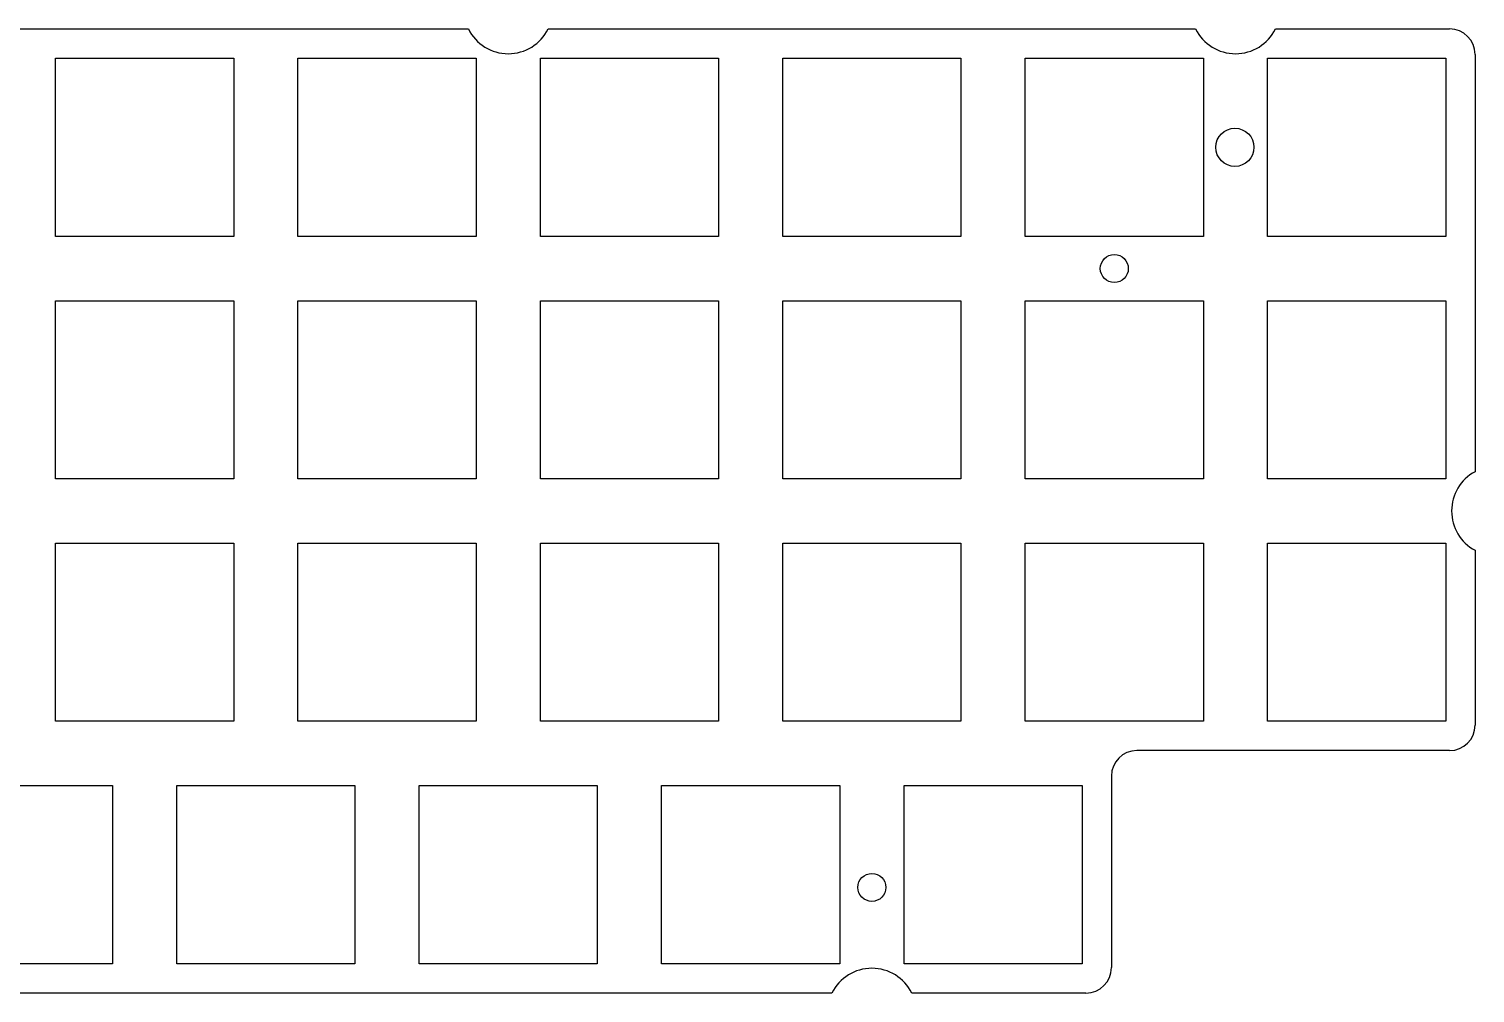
# Model space of a CAD drawing. Header units: millimetres. Extents: x -2674 to 2637, y -1198 to 726.
# Drawn here: x -249 to 2637, y -1198 to 726 of the extents above; entities that cross this region are included whole.
import ezdxf

# ---------------------------------------------------------------- set-up
doc = ezdxf.new("R2010")
doc.units = ezdxf.units.MM
for name, color, linetype in [('Shape064', 7, 'CONTINUOUS'), ('Shape065', 7, 'CONTINUOUS'), ('Shape066', 7, 'CONTINUOUS'), ('Shape067', 7, 'CONTINUOUS'), ('Shape068', 7, 'CONTINUOUS'), ('Shape069', 7, 'CONTINUOUS'), ('Shape070', 7, 'CONTINUOUS'), ('Shape071', 7, 'CONTINUOUS'), ('Shape076', 7, 'CONTINUOUS'), ('Shape077', 7, 'CONTINUOUS'), ('Shape079', 7, 'CONTINUOUS'), ('Shape080', 7, 'CONTINUOUS'), ('Shape081', 7, 'CONTINUOUS'), ('Shape082', 7, 'CONTINUOUS'), ('Shape083', 7, 'CONTINUOUS'), ('Shape084', 7, 'CONTINUOUS'), ('Shape085', 7, 'CONTINUOUS'), ('Shape086', 7, 'CONTINUOUS'), ('Shape087', 7, 'CONTINUOUS'), ('Shape100', 7, 'CONTINUOUS'), ('Shape101', 7, 'CONTINUOUS'), ('Shape102', 7, 'CONTINUOUS'), ('Shape103', 7, 'CONTINUOUS'), ('Shape104', 7, 'CONTINUOUS'), ('Shape105', 7, 'CONTINUOUS'), ('Shape106', 7, 'CONTINUOUS'), ('Shape107', 7, 'CONTINUOUS'), ('Shape108', 7, 'CONTINUOUS'), ('Shape109', 7, 'CONTINUOUS'), ('Shape110', 7, 'CONTINUOUS'), ('Shape111', 7, 'CONTINUOUS'), ('Shape124', 7, 'CONTINUOUS'), ('Shape125', 7, 'CONTINUOUS'), ('Shape126', 7, 'CONTINUOUS'), ('Shape127', 7, 'CONTINUOUS'), ('Shape132', 7, 'CONTINUOUS'), ('Shape133', 7, 'CONTINUOUS'), ('Shape134', 7, 'CONTINUOUS'), ('Shape135', 7, 'CONTINUOUS'), ('Shape140', 7, 'CONTINUOUS'), ('Shape141', 7, 'CONTINUOUS'), ('Shape142', 7, 'CONTINUOUS'), ('Shape143', 7, 'CONTINUOUS'), ('Shape144', 7, 'CONTINUOUS'), ('Shape145', 7, 'CONTINUOUS'), ('Shape146', 7, 'CONTINUOUS'), ('Shape147', 7, 'CONTINUOUS'), ('Shape148', 7, 'CONTINUOUS'), ('Shape149', 7, 'CONTINUOUS'), ('Shape150', 7, 'CONTINUOUS'), ('Shape151', 7, 'CONTINUOUS'), ('Shape152', 7, 'CONTINUOUS'), ('Shape153', 7, 'CONTINUOUS'), ('Shape154', 7, 'CONTINUOUS'), ('Shape155', 7, 'CONTINUOUS'), ('Shape156', 7, 'CONTINUOUS'), ('Shape157', 7, 'CONTINUOUS'), ('Shape158', 7, 'CONTINUOUS'), ('Shape159', 7, 'CONTINUOUS'), ('Shape160', 7, 'CONTINUOUS'), ('Shape161', 7, 'CONTINUOUS'), ('Shape162', 7, 'CONTINUOUS'), ('Shape163', 7, 'CONTINUOUS'), ('Shape164', 7, 'CONTINUOUS'), ('Shape165', 7, 'CONTINUOUS'), ('Shape166', 7, 'CONTINUOUS'), ('Shape167', 7, 'CONTINUOUS'), ('Shape188', 7, 'CONTINUOUS'), ('Shape189', 7, 'CONTINUOUS'), ('Shape190', 7, 'CONTINUOUS'), ('Shape191', 7, 'CONTINUOUS'), ('Shape192', 7, 'CONTINUOUS'), ('Shape193', 7, 'CONTINUOUS'), ('Shape194', 7, 'CONTINUOUS'), ('Shape195', 7, 'CONTINUOUS'), ('Shape1952', 7, 'CONTINUOUS'), ('Shape1953', 7, 'CONTINUOUS'), ('Shape1954', 7, 'CONTINUOUS'), ('Shape1955', 7, 'CONTINUOUS'), ('Shape1956', 7, 'CONTINUOUS'), ('Shape1957', 7, 'CONTINUOUS'), ('Shape1958', 7, 'CONTINUOUS'), ('Shape1959', 7, 'CONTINUOUS'), ('Shape196', 7, 'CONTINUOUS'), ('Shape1964', 7, 'CONTINUOUS'), ('Shape1965', 7, 'CONTINUOUS'), ('Shape1967', 7, 'CONTINUOUS'), ('Shape1968', 7, 'CONTINUOUS'), ('Shape1969', 7, 'CONTINUOUS'), ('Shape197', 7, 'CONTINUOUS'), ('Shape1970', 7, 'CONTINUOUS'), ('Shape1971', 7, 'CONTINUOUS'), ('Shape1972', 7, 'CONTINUOUS'), ('Shape1973', 7, 'CONTINUOUS'), ('Shape1974', 7, 'CONTINUOUS'), ('Shape1975', 7, 'CONTINUOUS'), ('Shape198', 7, 'CONTINUOUS'), ('Shape1988', 7, 'CONTINUOUS'), ('Shape1989', 7, 'CONTINUOUS'), ('Shape199', 7, 'CONTINUOUS'), ('Shape1990', 7, 'CONTINUOUS'), ('Shape1991', 7, 'CONTINUOUS'), ('Shape1992', 7, 'CONTINUOUS'), ('Shape1993', 7, 'CONTINUOUS'), ('Shape1994', 7, 'CONTINUOUS'), ('Shape1995', 7, 'CONTINUOUS'), ('Shape1996', 7, 'CONTINUOUS'), ('Shape1997', 7, 'CONTINUOUS'), ('Shape1998', 7, 'CONTINUOUS'), ('Shape1999', 7, 'CONTINUOUS'), ('Shape2012', 7, 'CONTINUOUS'), ('Shape2013', 7, 'CONTINUOUS'), ('Shape2014', 7, 'CONTINUOUS'), ('Shape2015', 7, 'CONTINUOUS'), ('Shape2020', 7, 'CONTINUOUS'), ('Shape2021', 7, 'CONTINUOUS'), ('Shape2022', 7, 'CONTINUOUS'), ('Shape2023', 7, 'CONTINUOUS'), ('Shape2028', 7, 'CONTINUOUS'), ('Shape2029', 7, 'CONTINUOUS'), ('Shape2030', 7, 'CONTINUOUS'), ('Shape2031', 7, 'CONTINUOUS'), ('Shape2032', 7, 'CONTINUOUS'), ('Shape2033', 7, 'CONTINUOUS'), ('Shape2034', 7, 'CONTINUOUS'), ('Shape2035', 7, 'CONTINUOUS'), ('Shape2036', 7, 'CONTINUOUS'), ('Shape2037', 7, 'CONTINUOUS'), ('Shape2038', 7, 'CONTINUOUS'), ('Shape2039', 7, 'CONTINUOUS'), ('Shape2040', 7, 'CONTINUOUS'), ('Shape2041', 7, 'CONTINUOUS'), ('Shape2042', 7, 'CONTINUOUS'), ('Shape2043', 7, 'CONTINUOUS'), ('Shape2044', 7, 'CONTINUOUS'), ('Shape2045', 7, 'CONTINUOUS'), ('Shape2046', 7, 'CONTINUOUS'), ('Shape2047', 7, 'CONTINUOUS'), ('Shape2048', 7, 'CONTINUOUS'), ('Shape2049', 7, 'CONTINUOUS'), ('Shape2050', 7, 'CONTINUOUS'), ('Shape2051', 7, 'CONTINUOUS'), ('Shape2052', 7, 'CONTINUOUS'), ('Shape2053', 7, 'CONTINUOUS'), ('Shape2054', 7, 'CONTINUOUS'), ('Shape2055', 7, 'CONTINUOUS'), ('Shape2076', 7, 'CONTINUOUS'), ('Shape2077', 7, 'CONTINUOUS'), ('Shape2078', 7, 'CONTINUOUS'), ('Shape2079', 7, 'CONTINUOUS'), ('Shape2080', 7, 'CONTINUOUS'), ('Shape2081', 7, 'CONTINUOUS'), ('Shape2082', 7, 'CONTINUOUS'), ('Shape2083', 7, 'CONTINUOUS'), ('Shape2084', 7, 'CONTINUOUS'), ('Shape2085', 7, 'CONTINUOUS'), ('Shape2086', 7, 'CONTINUOUS'), ('Shape2087', 7, 'CONTINUOUS'), ('Shape2104', 7, 'CONTINUOUS'), ('Shape2105', 7, 'CONTINUOUS'), ('Shape2106', 7, 'CONTINUOUS'), ('Shape2107', 7, 'CONTINUOUS'), ('Shape2108', 7, 'CONTINUOUS'), ('Shape2109', 7, 'CONTINUOUS'), ('Shape2110', 7, 'CONTINUOUS'), ('Shape2111', 7, 'CONTINUOUS'), ('Shape2112', 7, 'CONTINUOUS'), ('Shape2113', 7, 'CONTINUOUS'), ('Shape2114', 7, 'CONTINUOUS'), ('Shape2115', 7, 'CONTINUOUS'), ('Shape2117', 7, 'CONTINUOUS'), ('Shape2119', 7, 'CONTINUOUS'), ('Shape216', 7, 'CONTINUOUS'), ('Shape217', 7, 'CONTINUOUS'), ('Shape218', 7, 'CONTINUOUS'), ('Shape219', 7, 'CONTINUOUS'), ('Shape2193', 7, 'CONTINUOUS'), ('Shape2194', 7, 'CONTINUOUS'), ('Shape2195', 7, 'CONTINUOUS'), ('Shape2196', 7, 'CONTINUOUS'), ('Shape2197', 7, 'CONTINUOUS'), ('Shape2198', 7, 'CONTINUOUS'), ('Shape2199', 7, 'CONTINUOUS'), ('Shape220', 7, 'CONTINUOUS'), ('Shape2200', 7, 'CONTINUOUS'), ('Shape2201', 7, 'CONTINUOUS'), ('Shape2202', 7, 'CONTINUOUS'), ('Shape2203', 7, 'CONTINUOUS'), ('Shape2204', 7, 'CONTINUOUS'), ('Shape2205', 7, 'CONTINUOUS'), ('Shape2206', 7, 'CONTINUOUS'), ('Shape221', 7, 'CONTINUOUS'), ('Shape222', 7, 'CONTINUOUS'), ('Shape2222', 7, 'CONTINUOUS'), ('Shape2223', 7, 'CONTINUOUS'), ('Shape2224', 7, 'CONTINUOUS'), ('Shape223', 7, 'CONTINUOUS'), ('Shape224', 7, 'CONTINUOUS'), ('Shape225', 7, 'CONTINUOUS'), ('Shape226', 7, 'CONTINUOUS'), ('Shape227', 7, 'CONTINUOUS'), ('Shape2513', 7, 'CONTINUOUS')]:
    doc.layers.add(name, color=color, linetype=linetype)

msp = doc.modelspace()

# ---------------------------------------------------------------- linework, layer by layer
at = {"layer": 'Shape064'}
msp.add_line((159.41, -655.527), (-196.19, -655.527), dxfattribs=at)
at = {"layer": 'Shape065'}
msp.add_line((-196.19, -655.527), (-196.19, -299.927), dxfattribs=at)
at = {"layer": 'Shape066'}
msp.add_line((-196.19, -299.927), (159.41, -299.927), dxfattribs=at)
at = {"layer": 'Shape067'}
msp.add_line((159.41, -299.927), (159.41, -655.527), dxfattribs=at)
at = {"layer": 'Shape068'}
msp.add_line((401.345, -1139.4), (45.745, -1139.4), dxfattribs=at)
at = {"layer": 'Shape069'}
msp.add_line((45.745, -1139.4), (45.745, -783.797), dxfattribs=at)
at = {"layer": 'Shape070'}
msp.add_line((45.745, -783.797), (401.345, -783.797), dxfattribs=at)
at = {"layer": 'Shape071'}
msp.add_line((401.345, -783.797), (401.345, -1139.4), dxfattribs=at)
at = {"layer": 'Shape076'}
msp.add_line((-82.525, -783.797), (-82.525, -1139.4), dxfattribs=at)
at = {"layer": 'Shape077'}
msp.add_line((-82.525, -1139.4), (-438.125, -1139.4), dxfattribs=at)
at = {"layer": 'Shape079'}
msp.add_line((-438.125, -783.797), (-82.525, -783.797), dxfattribs=at)
at = {"layer": 'Shape080'}
msp.add_line((1739.29, -655.527), (1739.29, -299.927), dxfattribs=at)
at = {"layer": 'Shape081'}
msp.add_line((1739.29, -299.927), (2094.89, -299.927), dxfattribs=at)
at = {"layer": 'Shape082'}
msp.add_line((2094.89, -299.927), (2094.89, -655.527), dxfattribs=at)
at = {"layer": 'Shape083'}
msp.add_line((2094.89, -655.527), (1739.29, -655.527), dxfattribs=at)
at = {"layer": 'Shape084'}
msp.add_line((1369.08, -1139.4), (1013.48, -1139.4), dxfattribs=at)
at = {"layer": 'Shape085'}
msp.add_line((1013.48, -1139.4), (1013.48, -783.797), dxfattribs=at)
at = {"layer": 'Shape086'}
msp.add_line((1013.48, -783.797), (1369.08, -783.797), dxfattribs=at)
at = {"layer": 'Shape087'}
msp.add_line((1369.08, -783.797), (1369.08, -1139.4), dxfattribs=at)
at = {"layer": 'Shape100'}
msp.add_line((1852.95, -783.797), (1852.95, -1139.4), dxfattribs=at)
at = {"layer": 'Shape101'}
msp.add_line((1852.95, -1139.4), (1497.35, -1139.4), dxfattribs=at)
at = {"layer": 'Shape102'}
msp.add_line((1497.35, -1139.4), (1497.35, -783.797), dxfattribs=at)
at = {"layer": 'Shape103'}
msp.add_line((1497.35, -783.797), (1852.95, -783.797), dxfattribs=at)
at = {"layer": 'Shape104'}
msp.add_line((885.215, -1139.4), (529.615, -1139.4), dxfattribs=at)
at = {"layer": 'Shape105'}
msp.add_line((529.615, -1139.4), (529.615, -783.797), dxfattribs=at)
at = {"layer": 'Shape106'}
msp.add_line((529.615, -783.797), (885.215, -783.797), dxfattribs=at)
at = {"layer": 'Shape107'}
msp.add_line((885.215, -783.797), (885.215, -1139.4), dxfattribs=at)
at = {"layer": 'Shape108'}
msp.add_line((1127.15, 667.813), (1127.15, 312.213), dxfattribs=at)
at = {"layer": 'Shape109'}
msp.add_line((1127.15, 312.213), (771.55, 312.213), dxfattribs=at)
at = {"layer": 'Shape110'}
msp.add_line((771.55, 312.213), (771.55, 667.813), dxfattribs=at)
at = {"layer": 'Shape111'}
msp.add_line((771.55, 667.813), (1127.15, 667.813), dxfattribs=at)
at = {"layer": 'Shape124'}
msp.add_line((643.28, 312.213), (287.68, 312.213), dxfattribs=at)
at = {"layer": 'Shape125'}
msp.add_line((287.68, 312.213), (287.68, 667.813), dxfattribs=at)
at = {"layer": 'Shape126'}
msp.add_line((287.68, 667.813), (643.28, 667.813), dxfattribs=at)
at = {"layer": 'Shape127'}
msp.add_line((643.28, 667.813), (643.28, 312.213), dxfattribs=at)
at = {"layer": 'Shape132'}
msp.add_line((1255.42, 312.213), (1255.42, 667.813), dxfattribs=at)
at = {"layer": 'Shape133'}
msp.add_line((1255.42, 667.813), (1611.02, 667.813), dxfattribs=at)
at = {"layer": 'Shape134'}
msp.add_line((1611.02, 667.813), (1611.02, 312.213), dxfattribs=at)
at = {"layer": 'Shape135'}
msp.add_line((1611.02, 312.213), (1255.42, 312.213), dxfattribs=at)
at = {"layer": 'Shape140'}
msp.add_line((-196.19, 312.213), (-196.19, 667.813), dxfattribs=at)
at = {"layer": 'Shape141'}
msp.add_line((-196.19, 667.813), (159.41, 667.813), dxfattribs=at)
at = {"layer": 'Shape142'}
msp.add_line((159.41, 667.813), (159.41, 312.213), dxfattribs=at)
at = {"layer": 'Shape143'}
msp.add_line((159.41, 312.213), (-196.19, 312.213), dxfattribs=at)
at = {"layer": 'Shape144'}
msp.add_line((1739.29, 312.213), (1739.29, 667.813), dxfattribs=at)
at = {"layer": 'Shape145'}
msp.add_line((1739.29, 667.813), (2094.89, 667.813), dxfattribs=at)
at = {"layer": 'Shape146'}
msp.add_line((2094.89, 667.813), (2094.89, 312.213), dxfattribs=at)
at = {"layer": 'Shape147'}
msp.add_line((2094.89, 312.213), (1739.29, 312.213), dxfattribs=at)
at = {"layer": 'Shape148'}
msp.add_line((2578.76, 312.213), (2223.16, 312.213), dxfattribs=at)
at = {"layer": 'Shape149'}
msp.add_line((2223.16, 312.213), (2223.16, 667.813), dxfattribs=at)
at = {"layer": 'Shape150'}
msp.add_line((2223.16, 667.813), (2578.76, 667.813), dxfattribs=at)
at = {"layer": 'Shape151'}
msp.add_line((2578.76, 667.813), (2578.76, 312.213), dxfattribs=at)
at = {"layer": 'Shape152'}
msp.add_line((2223.16, -655.527), (2223.16, -299.927), dxfattribs=at)
at = {"layer": 'Shape153'}
msp.add_line((2223.16, -299.927), (2578.76, -299.927), dxfattribs=at)
at = {"layer": 'Shape154'}
msp.add_line((2578.76, -299.927), (2578.76, -655.527), dxfattribs=at)
at = {"layer": 'Shape155'}
msp.add_line((2578.76, -655.527), (2223.16, -655.527), dxfattribs=at)
at = {"layer": 'Shape156'}
msp.add_line((2223.16, -171.657), (2223.16, 183.943), dxfattribs=at)
at = {"layer": 'Shape157'}
msp.add_line((2223.16, 183.943), (2578.76, 183.943), dxfattribs=at)
at = {"layer": 'Shape158'}
msp.add_line((2578.76, 183.943), (2578.76, -171.657), dxfattribs=at)
at = {"layer": 'Shape159'}
msp.add_line((2578.76, -171.657), (2223.16, -171.657), dxfattribs=at)
at = {"layer": 'Shape160'}
msp.add_line((1255.42, -171.657), (1255.42, 183.943), dxfattribs=at)
at = {"layer": 'Shape161'}
msp.add_line((1255.42, 183.943), (1611.02, 183.943), dxfattribs=at)
at = {"layer": 'Shape162'}
msp.add_line((1611.02, 183.943), (1611.02, -171.657), dxfattribs=at)
at = {"layer": 'Shape163'}
msp.add_line((1611.02, -171.657), (1255.42, -171.657), dxfattribs=at)
at = {"layer": 'Shape164'}
msp.add_line((287.68, -171.657), (287.68, 183.943), dxfattribs=at)
at = {"layer": 'Shape165'}
msp.add_line((287.68, 183.943), (643.28, 183.943), dxfattribs=at)
at = {"layer": 'Shape166'}
msp.add_line((643.28, 183.943), (643.28, -171.657), dxfattribs=at)
at = {"layer": 'Shape167'}
msp.add_line((643.28, -171.657), (287.68, -171.657), dxfattribs=at)
at = {"layer": 'Shape188'}
msp.add_line((-196.19, -171.657), (-196.19, 183.943), dxfattribs=at)
at = {"layer": 'Shape189'}
msp.add_line((-196.19, 183.943), (159.41, 183.943), dxfattribs=at)
at = {"layer": 'Shape190'}
msp.add_line((159.41, 183.943), (159.41, -171.657), dxfattribs=at)
at = {"layer": 'Shape191'}
msp.add_line((159.41, -171.657), (-196.19, -171.657), dxfattribs=at)
at = {"layer": 'Shape192'}
msp.add_line((771.55, -171.657), (771.55, 183.943), dxfattribs=at)
at = {"layer": 'Shape193'}
msp.add_line((771.55, 183.943), (1127.15, 183.943), dxfattribs=at)
at = {"layer": 'Shape194'}
msp.add_line((1127.15, 183.943), (1127.15, -171.657), dxfattribs=at)
at = {"layer": 'Shape195'}
msp.add_line((1127.15, -171.657), (771.55, -171.657), dxfattribs=at)
at = {"layer": 'Shape1952'}
msp.add_line((159.41, -655.527), (-196.19, -655.527), dxfattribs=at)
at = {"layer": 'Shape1953'}
msp.add_line((-196.19, -655.527), (-196.19, -299.927), dxfattribs=at)
at = {"layer": 'Shape1954'}
msp.add_line((-196.19, -299.927), (159.41, -299.927), dxfattribs=at)
at = {"layer": 'Shape1955'}
msp.add_line((159.41, -299.927), (159.41, -655.527), dxfattribs=at)
at = {"layer": 'Shape1956'}
msp.add_line((401.345, -1139.4), (45.745, -1139.4), dxfattribs=at)
at = {"layer": 'Shape1957'}
msp.add_line((45.745, -1139.4), (45.745, -783.797), dxfattribs=at)
at = {"layer": 'Shape1958'}
msp.add_line((45.745, -783.797), (401.345, -783.797), dxfattribs=at)
at = {"layer": 'Shape1959'}
msp.add_line((401.345, -783.797), (401.345, -1139.4), dxfattribs=at)
at = {"layer": 'Shape196'}
msp.add_line((1739.29, -171.657), (1739.29, 183.943), dxfattribs=at)
at = {"layer": 'Shape1964'}
msp.add_line((-82.525, -783.797), (-82.525, -1139.4), dxfattribs=at)
at = {"layer": 'Shape1965'}
msp.add_line((-82.525, -1139.4), (-438.125, -1139.4), dxfattribs=at)
at = {"layer": 'Shape1967'}
msp.add_line((-438.125, -783.797), (-82.525, -783.797), dxfattribs=at)
at = {"layer": 'Shape1968'}
msp.add_line((1739.29, -655.527), (1739.29, -299.927), dxfattribs=at)
at = {"layer": 'Shape1969'}
msp.add_line((1739.29, -299.927), (2094.89, -299.927), dxfattribs=at)
at = {"layer": 'Shape197'}
msp.add_line((1739.29, 183.943), (2094.89, 183.943), dxfattribs=at)
at = {"layer": 'Shape1970'}
msp.add_line((2094.89, -299.927), (2094.89, -655.527), dxfattribs=at)
at = {"layer": 'Shape1971'}
msp.add_line((2094.89, -655.527), (1739.29, -655.527), dxfattribs=at)
at = {"layer": 'Shape1972'}
msp.add_line((1369.08, -1139.4), (1013.48, -1139.4), dxfattribs=at)
at = {"layer": 'Shape1973'}
msp.add_line((1013.48, -1139.4), (1013.48, -783.797), dxfattribs=at)
at = {"layer": 'Shape1974'}
msp.add_line((1013.48, -783.797), (1369.08, -783.797), dxfattribs=at)
at = {"layer": 'Shape1975'}
msp.add_line((1369.08, -783.797), (1369.08, -1139.4), dxfattribs=at)
at = {"layer": 'Shape198'}
msp.add_line((2094.89, 183.943), (2094.89, -171.657), dxfattribs=at)
at = {"layer": 'Shape1988'}
msp.add_line((1852.95, -783.797), (1852.95, -1139.4), dxfattribs=at)
at = {"layer": 'Shape1989'}
msp.add_line((1852.95, -1139.4), (1497.35, -1139.4), dxfattribs=at)
at = {"layer": 'Shape199'}
msp.add_line((2094.89, -171.657), (1739.29, -171.657), dxfattribs=at)
at = {"layer": 'Shape1990'}
msp.add_line((1497.35, -1139.4), (1497.35, -783.797), dxfattribs=at)
at = {"layer": 'Shape1991'}
msp.add_line((1497.35, -783.797), (1852.95, -783.797), dxfattribs=at)
at = {"layer": 'Shape1992'}
msp.add_line((885.215, -1139.4), (529.615, -1139.4), dxfattribs=at)
at = {"layer": 'Shape1993'}
msp.add_line((529.615, -1139.4), (529.615, -783.797), dxfattribs=at)
at = {"layer": 'Shape1994'}
msp.add_line((529.615, -783.797), (885.215, -783.797), dxfattribs=at)
at = {"layer": 'Shape1995'}
msp.add_line((885.215, -783.797), (885.215, -1139.4), dxfattribs=at)
at = {"layer": 'Shape1996'}
msp.add_line((1127.15, 667.813), (1127.15, 312.213), dxfattribs=at)
at = {"layer": 'Shape1997'}
msp.add_line((1127.15, 312.213), (771.55, 312.213), dxfattribs=at)
at = {"layer": 'Shape1998'}
msp.add_line((771.55, 312.213), (771.55, 667.813), dxfattribs=at)
at = {"layer": 'Shape1999'}
msp.add_line((771.55, 667.813), (1127.15, 667.813), dxfattribs=at)
at = {"layer": 'Shape2012'}
msp.add_line((643.28, 312.213), (287.68, 312.213), dxfattribs=at)
at = {"layer": 'Shape2013'}
msp.add_line((287.68, 312.213), (287.68, 667.813), dxfattribs=at)
at = {"layer": 'Shape2014'}
msp.add_line((287.68, 667.813), (643.28, 667.813), dxfattribs=at)
at = {"layer": 'Shape2015'}
msp.add_line((643.28, 667.813), (643.28, 312.213), dxfattribs=at)
at = {"layer": 'Shape2020'}
msp.add_line((1255.42, 312.213), (1255.42, 667.813), dxfattribs=at)
at = {"layer": 'Shape2021'}
msp.add_line((1255.42, 667.813), (1611.02, 667.813), dxfattribs=at)
at = {"layer": 'Shape2022'}
msp.add_line((1611.02, 667.813), (1611.02, 312.213), dxfattribs=at)
at = {"layer": 'Shape2023'}
msp.add_line((1611.02, 312.213), (1255.42, 312.213), dxfattribs=at)
at = {"layer": 'Shape2028'}
msp.add_line((-196.19, 312.213), (-196.19, 667.813), dxfattribs=at)
at = {"layer": 'Shape2029'}
msp.add_line((-196.19, 667.813), (159.41, 667.813), dxfattribs=at)
at = {"layer": 'Shape2030'}
msp.add_line((159.41, 667.813), (159.41, 312.213), dxfattribs=at)
at = {"layer": 'Shape2031'}
msp.add_line((159.41, 312.213), (-196.19, 312.213), dxfattribs=at)
at = {"layer": 'Shape2032'}
msp.add_line((1739.29, 312.213), (1739.29, 667.813), dxfattribs=at)
at = {"layer": 'Shape2033'}
msp.add_line((1739.29, 667.813), (2094.89, 667.813), dxfattribs=at)
at = {"layer": 'Shape2034'}
msp.add_line((2094.89, 667.813), (2094.89, 312.213), dxfattribs=at)
at = {"layer": 'Shape2035'}
msp.add_line((2094.89, 312.213), (1739.29, 312.213), dxfattribs=at)
at = {"layer": 'Shape2036'}
msp.add_line((2578.76, 312.213), (2223.16, 312.213), dxfattribs=at)
at = {"layer": 'Shape2037'}
msp.add_line((2223.16, 312.213), (2223.16, 667.813), dxfattribs=at)
at = {"layer": 'Shape2038'}
msp.add_line((2223.16, 667.813), (2578.76, 667.813), dxfattribs=at)
at = {"layer": 'Shape2039'}
msp.add_line((2578.76, 667.813), (2578.76, 312.213), dxfattribs=at)
at = {"layer": 'Shape2040'}
msp.add_line((2223.16, -655.527), (2223.16, -299.927), dxfattribs=at)
at = {"layer": 'Shape2041'}
msp.add_line((2223.16, -299.927), (2578.76, -299.927), dxfattribs=at)
at = {"layer": 'Shape2042'}
msp.add_line((2578.76, -299.927), (2578.76, -655.527), dxfattribs=at)
at = {"layer": 'Shape2043'}
msp.add_line((2578.76, -655.527), (2223.16, -655.527), dxfattribs=at)
at = {"layer": 'Shape2044'}
msp.add_line((2223.16, -171.657), (2223.16, 183.943), dxfattribs=at)
at = {"layer": 'Shape2045'}
msp.add_line((2223.16, 183.943), (2578.76, 183.943), dxfattribs=at)
at = {"layer": 'Shape2046'}
msp.add_line((2578.76, 183.943), (2578.76, -171.657), dxfattribs=at)
at = {"layer": 'Shape2047'}
msp.add_line((2578.76, -171.657), (2223.16, -171.657), dxfattribs=at)
at = {"layer": 'Shape2048'}
msp.add_line((1255.42, -171.657), (1255.42, 183.943), dxfattribs=at)
at = {"layer": 'Shape2049'}
msp.add_line((1255.42, 183.943), (1611.02, 183.943), dxfattribs=at)
at = {"layer": 'Shape2050'}
msp.add_line((1611.02, 183.943), (1611.02, -171.657), dxfattribs=at)
at = {"layer": 'Shape2051'}
msp.add_line((1611.02, -171.657), (1255.42, -171.657), dxfattribs=at)
at = {"layer": 'Shape2052'}
msp.add_line((287.68, -171.657), (287.68, 183.943), dxfattribs=at)
at = {"layer": 'Shape2053'}
msp.add_line((287.68, 183.943), (643.28, 183.943), dxfattribs=at)
at = {"layer": 'Shape2054'}
msp.add_line((643.28, 183.943), (643.28, -171.657), dxfattribs=at)
at = {"layer": 'Shape2055'}
msp.add_line((643.28, -171.657), (287.68, -171.657), dxfattribs=at)
at = {"layer": 'Shape2076'}
msp.add_line((-196.19, -171.657), (-196.19, 183.943), dxfattribs=at)
at = {"layer": 'Shape2077'}
msp.add_line((-196.19, 183.943), (159.41, 183.943), dxfattribs=at)
at = {"layer": 'Shape2078'}
msp.add_line((159.41, 183.943), (159.41, -171.657), dxfattribs=at)
at = {"layer": 'Shape2079'}
msp.add_line((159.41, -171.657), (-196.19, -171.657), dxfattribs=at)
at = {"layer": 'Shape2080'}
msp.add_line((771.55, -171.657), (771.55, 183.943), dxfattribs=at)
at = {"layer": 'Shape2081'}
msp.add_line((771.55, 183.943), (1127.15, 183.943), dxfattribs=at)
at = {"layer": 'Shape2082'}
msp.add_line((1127.15, 183.943), (1127.15, -171.657), dxfattribs=at)
at = {"layer": 'Shape2083'}
msp.add_line((1127.15, -171.657), (771.55, -171.657), dxfattribs=at)
at = {"layer": 'Shape2084'}
msp.add_line((1739.29, -171.657), (1739.29, 183.943), dxfattribs=at)
at = {"layer": 'Shape2085'}
msp.add_line((1739.29, 183.943), (2094.89, 183.943), dxfattribs=at)
at = {"layer": 'Shape2086'}
msp.add_line((2094.89, 183.943), (2094.89, -171.657), dxfattribs=at)
at = {"layer": 'Shape2087'}
msp.add_line((2094.89, -171.657), (1739.29, -171.657), dxfattribs=at)
at = {"layer": 'Shape2104'}
msp.add_line((1255.42, -655.527), (1255.42, -299.927), dxfattribs=at)
at = {"layer": 'Shape2105'}
msp.add_line((1255.42, -299.927), (1611.02, -299.927), dxfattribs=at)
at = {"layer": 'Shape2106'}
msp.add_line((1611.02, -299.927), (1611.02, -655.527), dxfattribs=at)
at = {"layer": 'Shape2107'}
msp.add_line((1611.02, -655.527), (1255.42, -655.527), dxfattribs=at)
at = {"layer": 'Shape2108'}
msp.add_line((771.55, -655.527), (771.55, -299.927), dxfattribs=at)
at = {"layer": 'Shape2109'}
msp.add_line((771.55, -299.927), (1127.15, -299.927), dxfattribs=at)
at = {"layer": 'Shape2110'}
msp.add_line((1127.15, -299.927), (1127.15, -655.527), dxfattribs=at)
at = {"layer": 'Shape2111'}
msp.add_line((1127.15, -655.527), (771.55, -655.527), dxfattribs=at)
at = {"layer": 'Shape2112'}
msp.add_line((643.28, -655.527), (287.68, -655.527), dxfattribs=at)
at = {"layer": 'Shape2113'}
msp.add_line((287.68, -655.527), (287.68, -299.927), dxfattribs=at)
at = {"layer": 'Shape2114'}
msp.add_line((287.68, -299.927), (643.28, -299.927), dxfattribs=at)
at = {"layer": 'Shape2115'}
msp.add_line((643.28, -299.927), (643.28, -655.527), dxfattribs=at)
at = {"layer": 'Shape2117'}
msp.add_circle((1433.2, -986.979), 27.94, dxfattribs=at)
at = {"layer": 'Shape2119'}
msp.add_circle((1917.07, 248.096), 27.94, dxfattribs=at)
at = {"layer": 'Shape216'}
msp.add_line((1255.42, -655.527), (1255.42, -299.927), dxfattribs=at)
at = {"layer": 'Shape217'}
msp.add_line((1255.42, -299.927), (1611.02, -299.927), dxfattribs=at)
at = {"layer": 'Shape218'}
msp.add_line((1611.02, -299.927), (1611.02, -655.527), dxfattribs=at)
at = {"layer": 'Shape219'}
msp.add_line((1611.02, -655.527), (1255.42, -655.527), dxfattribs=at)
at = {"layer": 'Shape2193'}
msp.add_arc((2159.02, 765.688), 88.9, -153.652, -26.3477, dxfattribs=at)
at = {"layer": 'Shape2194'}
msp.add_line((2238.69, 726.233), (2586.38, 726.233), dxfattribs=at)
at = {"layer": 'Shape2195'}
msp.add_arc((2586.38, 675.433), 50.8, 0, 90, dxfattribs=at)
at = {"layer": 'Shape2196'}
msp.add_line((2637.18, 675.433), (2637.18, -157.476), dxfattribs=at)
at = {"layer": 'Shape2197'}
msp.add_arc((2679.25, -235.792), 88.9, 118.244, -118.244, dxfattribs=at)
at = {"layer": 'Shape2198'}
msp.add_line((2637.18, -314.108), (2637.18, -663.147), dxfattribs=at)
at = {"layer": 'Shape2199'}
msp.add_arc((2586.38, -663.147), 50.8, -90, 0, dxfattribs=at)
at = {"layer": 'Shape220'}
msp.add_line((771.55, -655.527), (771.55, -299.927), dxfattribs=at)
at = {"layer": 'Shape2200'}
msp.add_line((2586.38, -713.947), (1962.17, -713.947), dxfattribs=at)
at = {"layer": 'Shape2201'}
msp.add_arc((1962.17, -764.747), 50.8, 90, 180, dxfattribs=at)
at = {"layer": 'Shape2202'}
msp.add_line((1911.37, -764.747), (1911.37, -1147.02), dxfattribs=at)
at = {"layer": 'Shape2203'}
msp.add_arc((1860.57, -1147.02), 50.8, -90, 0, dxfattribs=at)
at = {"layer": 'Shape2204'}
msp.add_line((1860.57, -1197.82), (1512.88, -1197.82), dxfattribs=at)
at = {"layer": 'Shape2205'}
msp.add_arc((1433.22, -1237.27), 88.9, 26.3477, 153.652, dxfattribs=at)
at = {"layer": 'Shape2206'}
msp.add_line((1353.56, -1197.82), (-1390.34, -1197.82), dxfattribs=at)
at = {"layer": 'Shape221'}
msp.add_line((771.55, -299.927), (1127.15, -299.927), dxfattribs=at)
at = {"layer": 'Shape222'}
msp.add_line((1127.15, -299.927), (1127.15, -655.527), dxfattribs=at)
at = {"layer": 'Shape2222'}
msp.add_line((-664.53, 726.233), (627.75, 726.233), dxfattribs=at)
at = {"layer": 'Shape2223'}
msp.add_arc((707.415, 765.688), 88.9, -153.652, -26.3477, dxfattribs=at)
at = {"layer": 'Shape2224'}
msp.add_line((787.08, 726.233), (2079.36, 726.233), dxfattribs=at)
at = {"layer": 'Shape223'}
msp.add_line((1127.15, -655.527), (771.55, -655.527), dxfattribs=at)
at = {"layer": 'Shape224'}
msp.add_line((643.28, -655.527), (287.68, -655.527), dxfattribs=at)
at = {"layer": 'Shape225'}
msp.add_line((287.68, -655.527), (287.68, -299.927), dxfattribs=at)
at = {"layer": 'Shape226'}
msp.add_line((287.68, -299.927), (643.28, -299.927), dxfattribs=at)
at = {"layer": 'Shape227'}
msp.add_line((643.28, -299.927), (643.28, -655.527), dxfattribs=at)
at = {"layer": 'Shape2513'}
msp.add_circle((2157.74, 490.012), 38.1, dxfattribs=at)

doc.saveas('drawing.dxf')
